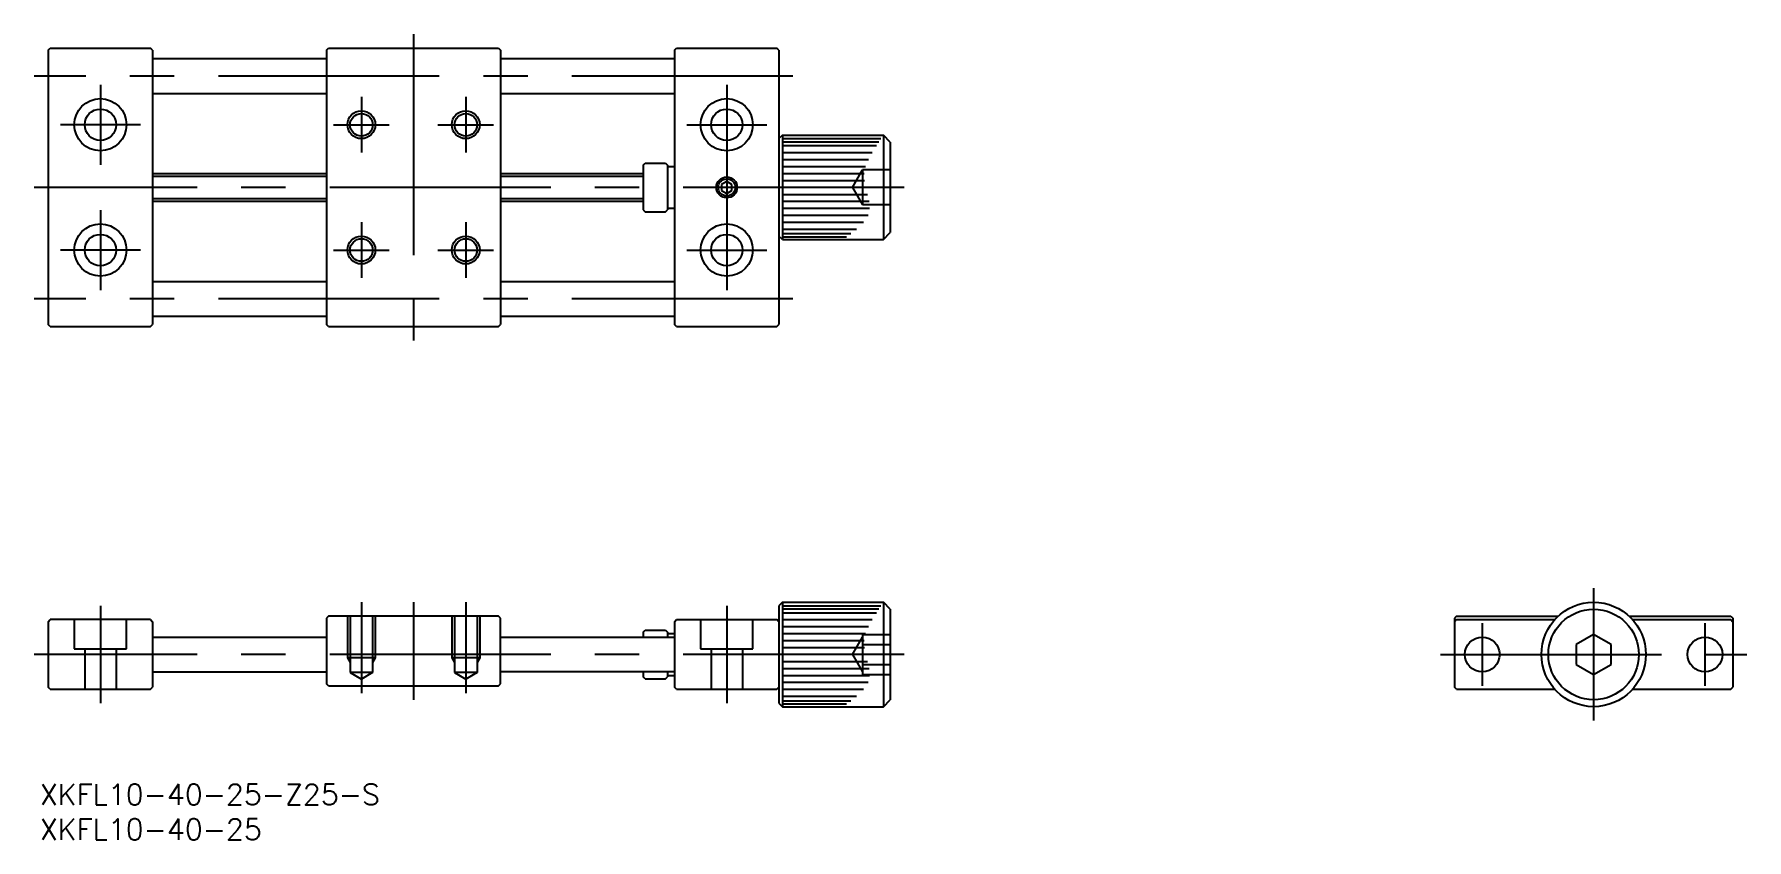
# Model space of a CAD drawing. Extents: x -224 to 22, y -27 to 89.
import ezdxf

# ---------------------------------------------------------------- set-up
doc = ezdxf.new("R2010")
doc.units = 0
doc.linetypes.add('CENTER', pattern=[50.8, 31.75, -6.35, 6.35, -6.35])
doc.linetypes.add('DASHED', pattern=[19.05, 12.7, -6.35])
doc.layers.get('0').update_dxf_attribs({"linetype": 'CONTINUOUS'})
doc.layers.add('CENTER', color=1, linetype='CONTINUOUS')
doc.styles.get("Standard").update_dxf_attribs({"font": 'txt.shx', "height": 3, "bigfont": 'bigfont.shx'})

# ---------------------------------------------------------------- blocks, each defined once
blk = doc.blocks.new('*U2')
at = {"color": 7, "linetype": 'CONTINUOUS'}
blk.add_text('XKFL10-40-25-Z25-S', height=3, dxfattribs=at).set_placement((-223.26, -21.61))
blk = doc.blocks.new('*U3')
at = {"color": 7, "linetype": 'CONTINUOUS'}
blk.add_text('XKFL10-40-25', height=3, dxfattribs=at).set_placement((-223.26, -26.61))

msp = doc.modelspace()

# ---------------------------------------------------------------- linework, layer by layer
at = {"color": 7, "linetype": 'CONTINUOUS'}
for p, q in [((-222.06, 86.79), (-221.76, 87.09)), ((-222.06, 86.79), (-222.06, 47.39)), ((-221.76, 87.09), (-207.36, 87.09)), ((-207.06, 86.79), (-207.36, 87.09)), ((-207.06, 86.79), (-207.06, 47.39)), ((-182.06, 86.79), (-181.76, 87.09)), ((-182.06, 86.79), (-182.06, 47.39)), ((-181.76, 87.09), (-157.36, 87.09)), ((-157.36, 87.09), (-157.06, 86.79)), ((-157.06, 86.79), (-157.06, 47.39)), ((-132.06, 86.79), (-131.76, 87.09)), ((-132.06, 86.79), (-132.06, 47.39)), ((-131.76, 87.09), (-117.36, 87.09)), ((-117.06, 86.79), (-117.36, 87.09)), ((-117.06, 86.79), (-117.06, 47.39)), ((-207.06, 85.59), (-182.06, 85.59)), ((-157.06, 85.59), (-132.06, 85.59)), ((-207.06, 80.59), (-182.06, 80.59)), ((-157.06, 80.59), (-132.06, 80.59)), ((-116.56, 74.59), (-117.06, 74.09)), ((-116.56, 74.59), (-116.56, 59.59)), ((-116.56, 74.59), (-102.06, 74.59)), ((-116.56, 74.09), (-102.4, 74.09)), ((-102.06, 74.59), (-102.06, 59.59)), ((-101.06, 73.59), (-102.06, 74.59)), ((-116.56, 73.62), (-102.71, 73.62)), ((-116.56, 73.09), (-103.06, 73.09)), ((-116.56, 72.09), (-103.67, 72.09)), ((-101.06, 73.59), (-101.06, 60.59)), ((-207.06, 69.09), (-182.06, 69.09)), ((-157.06, 69.09), (-136.56, 69.09)), ((-136.56, 70.29), (-136.26, 70.59)), ((-136.56, 70.29), (-136.56, 63.89)), ((-136.26, 70.59), (-133.36, 70.59)), ((-133.36, 70.59), (-133.06, 70.29)), ((-133.06, 70.29), (-133.06, 63.89)), ((-133.06, 70.09), (-132.06, 70.09)), ((-116.56, 71.09), (-104.2, 71.09)), ((-116.56, 70.09), (-104.62, 70.09)), ((-116.56, 69.09), (-104.81, 69.09)), ((-124.56, 67.95), (-125.31, 67.52)), ((-125.31, 67.52), (-125.31, 66.65)), ((-125.31, 66.65), (-124.56, 66.22)), ((-123.81, 67.52), (-124.56, 67.95)), ((-124.56, 66.22), (-123.81, 66.65)), ((-123.81, 66.65), (-123.81, 67.52)), ((-116.56, 68.09), (-104.77, 68.09)), ((-207.06, 65.09), (-182.06, 65.09)), ((-157.06, 65.09), (-136.56, 65.09)), ((-133.06, 64.09), (-132.06, 64.09)), ((-116.56, 66.09), (-104.35, 66.09)), ((-116.56, 65.09), (-104.12, 65.09)), ((-116.56, 64.09), (-104.04, 64.09)), ((-136.56, 63.89), (-136.26, 63.59)), ((-136.26, 63.59), (-133.36, 63.59)), ((-133.36, 63.59), (-133.06, 63.89)), ((-116.56, 63.09), (-104.24, 63.09)), ((-116.56, 62.09), (-104.92, 62.09)), ((-116.56, 59.59), (-117.06, 60.09)), ((-116.56, 61.09), (-105.94, 61.09)), ((-116.56, 60.45), (-106.72, 60.45)), ((-116.56, 59.98), (-107.34, 59.98)), ((-116.56, 59.59), (-102.06, 59.59)), ((-102.06, 59.59), (-101.06, 60.59)), ((-207.06, 53.59), (-182.06, 53.59)), ((-157.06, 53.59), (-132.06, 53.59)), ((-221.76, 47.09), (-222.06, 47.39)), ((-221.76, 47.09), (-207.36, 47.09)), ((-207.36, 47.09), (-207.06, 47.39)), ((-207.06, 48.59), (-182.06, 48.59)), ((-181.76, 47.09), (-182.06, 47.39)), ((-181.76, 47.09), (-157.36, 47.09)), ((-157.36, 47.09), (-157.06, 47.39)), ((-157.06, 48.59), (-132.06, 48.59)), ((-131.76, 47.09), (-132.06, 47.39)), ((-131.76, 47.09), (-117.36, 47.09)), ((-117.36, 47.09), (-117.06, 47.39)), ((-116.56, 7.5), (-117.06, 7)), ((-116.56, 7.5), (-102.06, 7.5)), ((-116.56, 7.5), (-116.56, -7.5)), ((-102.06, 7.5), (-102.06, -7.5)), ((-101.06, 6.5), (-102.06, 7.5)), ((-222.06, 4.7), (-221.76, 5)), ((-207.36, 5), (-221.76, 5)), ((-207.36, 5), (-207.06, 4.7)), ((-181.76, 5.5), (-182.06, 5.2)), ((-182.06, 5.2), (-182.06, -4.2)), ((-157.36, 5.5), (-181.76, 5.5)), ((-157.06, 5.2), (-157.36, 5.5)), ((-157.06, -4.2), (-157.06, 5.2)), ((-132.06, 4.7), (-131.76, 5)), ((-131.76, 5), (-117.36, 5)), ((-117.06, 4.7), (-117.36, 5)), ((-117.06, 7), (-117.06, -7)), ((-116.56, 7), (-102.4, 7)), ((-116.56, 6.54), (-102.71, 6.54)), ((-116.56, 6), (-103.06, 6)), ((-116.56, 5), (-103.67, 5)), ((-101.06, 6.5), (-101.06, -6.5)), ((-19.7, 5.5), (-20, 5.2)), ((-20, 5.2), (-20, -4.5)), ((-19.7, 5), (-20, 4.7)), ((-19.7, 5.5), (-5.1, 5.5)), ((-19.7, 5), (-5.59, 5)), ((5.1, 5.5), (19.7, 5.5)), ((5.59, 5), (19.7, 5)), ((19.7, 5.5), (20, 5.2)), ((19.7, 5), (20, 4.7)), ((20, 5.2), (20, -4.5)), ((-222.06, 4.7), (-222.06, -4.7)), ((-207.06, 4.7), (-207.06, -4.7)), ((-207.06, 2.5), (-182.06, 2.5)), ((-157.06, 2.5), (-132.06, 2.5)), ((-136.56, 3.2), (-136.26, 3.5)), ((-136.56, 3.2), (-136.56, 2.5)), ((-136.26, 3.5), (-133.36, 3.5)), ((-133.36, 3.5), (-133.06, 3.2)), ((-133.06, 3.2), (-133.06, 2.5)), ((-133.06, 3), (-132.06, 3)), ((-132.06, 4.7), (-132.06, -4.7)), ((-116.56, 4), (-104.2, 4)), ((-116.56, 3), (-104.62, 3)), ((-20, 4.7), (-20, -4.7)), ((0, 2.89), (-2.5, 1.44)), ((2.5, 1.44), (0, 2.89)), ((20, 4.7), (20, -4.7)), ((-116.56, 2), (-104.81, 2)), ((-116.56, 1), (-104.77, 1)), ((-2.5, 1.44), (-2.5, -1.44)), ((2.5, -1.44), (2.5, 1.44)), ((-116.56, -1), (-104.35, -1)), ((-116.56, -2), (-104.12, -2)), ((-2.5, -1.44), (0, -2.89)), ((0, -2.89), (2.5, -1.44)), ((-221.76, -5), (-222.06, -4.7)), ((-207.36, -5), (-207.06, -4.7)), ((-207.06, -2.5), (-182.06, -2.5)), ((-181.76, -4.5), (-182.06, -4.2)), ((-181.76, -4.5), (-157.36, -4.5)), ((-157.36, -4.5), (-157.06, -4.2)), ((-132.06, -2.5), (-157.06, -2.5)), ((-136.56, -2.5), (-136.56, -3.2)), ((-136.26, -3.5), (-136.56, -3.2)), ((-136.26, -3.5), (-133.36, -3.5)), ((-133.36, -3.5), (-133.06, -3.2)), ((-133.06, -2.5), (-133.06, -3.2)), ((-133.06, -3), (-132.06, -3)), ((-131.76, -5), (-132.06, -4.7)), ((-117.36, -5), (-117.06, -4.7)), ((-116.56, -3), (-104.04, -3)), ((-116.56, -4), (-104.24, -4)), ((-19.7, -5), (-20, -4.7)), ((19.7, -5), (20, -4.7)), ((-221.76, -5), (-207.36, -5)), ((-131.76, -5), (-117.36, -5)), ((-117.06, -7), (-116.56, -7.5)), ((-116.56, -5), (-104.92, -5)), ((-116.56, -6), (-105.94, -6)), ((-116.56, -6.64), (-106.72, -6.64)), ((-116.56, -7.11), (-107.34, -7.11)), ((-102.06, -7.5), (-101.06, -6.5)), ((-19.7, -5), (-5.59, -5)), ((5.59, -5), (19.7, -5)), ((-116.56, -7.5), (-102.06, -7.5))]:
    msp.add_line(p, q, dxfattribs=at)
at = {"color": 3, "linetype": 'DASHED'}
for p, q in [((-106.51, 67.09), (-105.06, 69.59)), ((-105.06, 69.59), (-105.06, 64.59)), ((-101.06, 69.59), (-105.06, 69.59)), ((-106.51, 67.09), (-105.06, 64.59)), ((-101.06, 67.09), (-105.06, 67.09)), ((-101.06, 64.59), (-105.06, 64.59)), ((-218.31, 5), (-218.31, 0.8)), ((-210.81, 0.8), (-210.81, 5)), ((-179.06, 5.5), (-179.06, -0.5)), ((-178.68, 5.5), (-178.68, -2.6)), ((-175.44, 5.5), (-175.44, -2.6)), ((-175.06, 5.5), (-175.06, -0.5)), ((-164.06, 5.5), (-164.06, -0.5)), ((-163.68, 5.5), (-163.68, -2.6)), ((-160.44, 5.5), (-160.44, -2.6)), ((-160.06, 5.5), (-160.06, -0.5)), ((-128.31, 5), (-128.31, 0.8)), ((-120.81, 0.8), (-120.81, 5)), ((-106.51, 0), (-105.06, 2.5)), ((-105.06, 2.89), (-105.06, -2.89)), ((-105.06, 2.89), (-101.06, 2.89)), ((-218.31, 0.8), (-210.81, 0.8)), ((-216.81, 0.8), (-216.81, -5)), ((-212.31, 0.8), (-212.31, -5)), ((-128.31, 0.8), (-120.81, 0.8)), ((-126.81, 0.8), (-126.81, -5)), ((-122.31, 0.8), (-122.31, -5)), ((-105.06, 1.44), (-101.06, 1.44)), ((-179.06, -0.5), (-178.68, -1.16)), ((-175.06, -0.5), (-179.06, -0.5)), ((-175.06, -0.5), (-175.44, -1.16)), ((-160.06, -0.5), (-164.06, -0.5)), ((-164.06, -0.5), (-163.68, -1.16)), ((-160.06, -0.5), (-160.44, -1.16)), ((-106.51, 0), (-105.06, -2.5)), ((-105.06, -1.44), (-101.06, -1.44)), ((-178.68, -2.6), (-177.06, -3.54)), ((-175.44, -2.6), (-178.68, -2.6)), ((-175.44, -2.6), (-177.06, -3.54)), ((-160.44, -2.6), (-163.68, -2.6)), ((-163.68, -2.6), (-162.06, -3.54)), ((-160.44, -2.6), (-162.06, -3.54)), ((-105.06, -2.89), (-101.06, -2.89))]:
    msp.add_line(p, q, dxfattribs=at)
at = {"color": 3, "linetype": 'CONTINUOUS'}
for p, q in [((-207.06, 68.71), (-182.06, 68.71)), ((-157.06, 68.71), (-136.56, 68.71)), ((-182.06, 65.46), (-207.06, 65.46)), ((-136.56, 65.46), (-157.06, 65.46))]:
    msp.add_line(p, q, dxfattribs=at)
at = {"color": 7, "linetype": 'CONTINUOUS'}
for centre, radius in [((-214.56, 76.09), 3.75), ((-124.56, 76.09), 3.75), ((-214.56, 76.09), 2.25), ((-177.06, 76.09), 1.62), ((-162.06, 76.09), 1.62), ((-124.56, 76.09), 2.25), ((-124.56, 67.09), 1.23), ((-214.56, 58.09), 3.75), ((-124.56, 58.09), 3.75), ((-214.56, 58.09), 2.25), ((-177.06, 58.09), 1.62), ((-162.06, 58.09), 1.62), ((-124.56, 58.09), 2.25), ((0, 0), 7.5), ((0, 0), 6.5), ((-16, 0), 2.5), ((-16, 0), 2.5), ((16, 0), 2.5)]:
    msp.add_circle(centre, radius, dxfattribs=at)
at = {"color": 3, "linetype": 'CONTINUOUS'}
for centre, radius in [((-177.06, 76.09), 2), ((-162.06, 76.09), 2), ((-124.56, 67.09), 1.5), ((-177.06, 58.09), 2), ((-162.06, 58.09), 2)]:
    msp.add_circle(centre, radius, dxfattribs=at)
at = {"layer": 'CENTER', "color": 1, "linetype": 'CENTER'}
for p, q in [((-169.56, 89.09), (-169.56, 45.09)), ((-115.06, 83.09), (-224.06, 83.09)), ((-214.56, 81.84), (-214.56, 70.34)), ((-124.56, 81.84), (-124.56, 52.34)), ((-177.06, 80.09), (-177.06, 72.09)), ((-162.06, 80.09), (-162.06, 72.09)), ((-208.81, 76.09), (-220.31, 76.09)), ((-181.06, 76.09), (-173.06, 76.09)), ((-166.06, 76.09), (-158.06, 76.09)), ((-130.31, 76.09), (-118.81, 76.09)), ((-99.06, 67.09), (-224.06, 67.09)), ((-214.56, 63.84), (-214.56, 52.34)), ((-177.06, 62.09), (-177.06, 54.09)), ((-162.06, 62.09), (-162.06, 54.09)), ((-208.81, 58.09), (-220.31, 58.09)), ((-181.06, 58.09), (-173.06, 58.09)), ((-166.06, 58.09), (-158.06, 58.09)), ((-130.31, 58.09), (-118.81, 58.09)), ((-115.06, 51.09), (-224.06, 51.09)), ((-177.06, 7.5), (-177.06, -5.54)), ((-169.56, 7.5), (-169.56, -6.5)), ((-162.06, 7.5), (-162.06, -5.54)), ((0, 9.5), (0, -9.5)), ((-214.56, 7), (-214.56, -7)), ((-124.56, 7), (-124.56, -7)), ((-16, 4.5), (-16, -4.5)), ((16, 4.5), (16, -4.5)), ((-99.06, 0), (-224.06, 0)), ((-22, 0), (22, 0))]:
    msp.add_line(p, q, dxfattribs=at)

# ---------------------------------------------------------------- block references
at = {"color": 7, "linetype": 'CONTINUOUS'}
for name in ['*U2', '*U3']:
    msp.add_blockref(name, (0, 0), dxfattribs=at)

doc.saveas('drawing.dxf')
